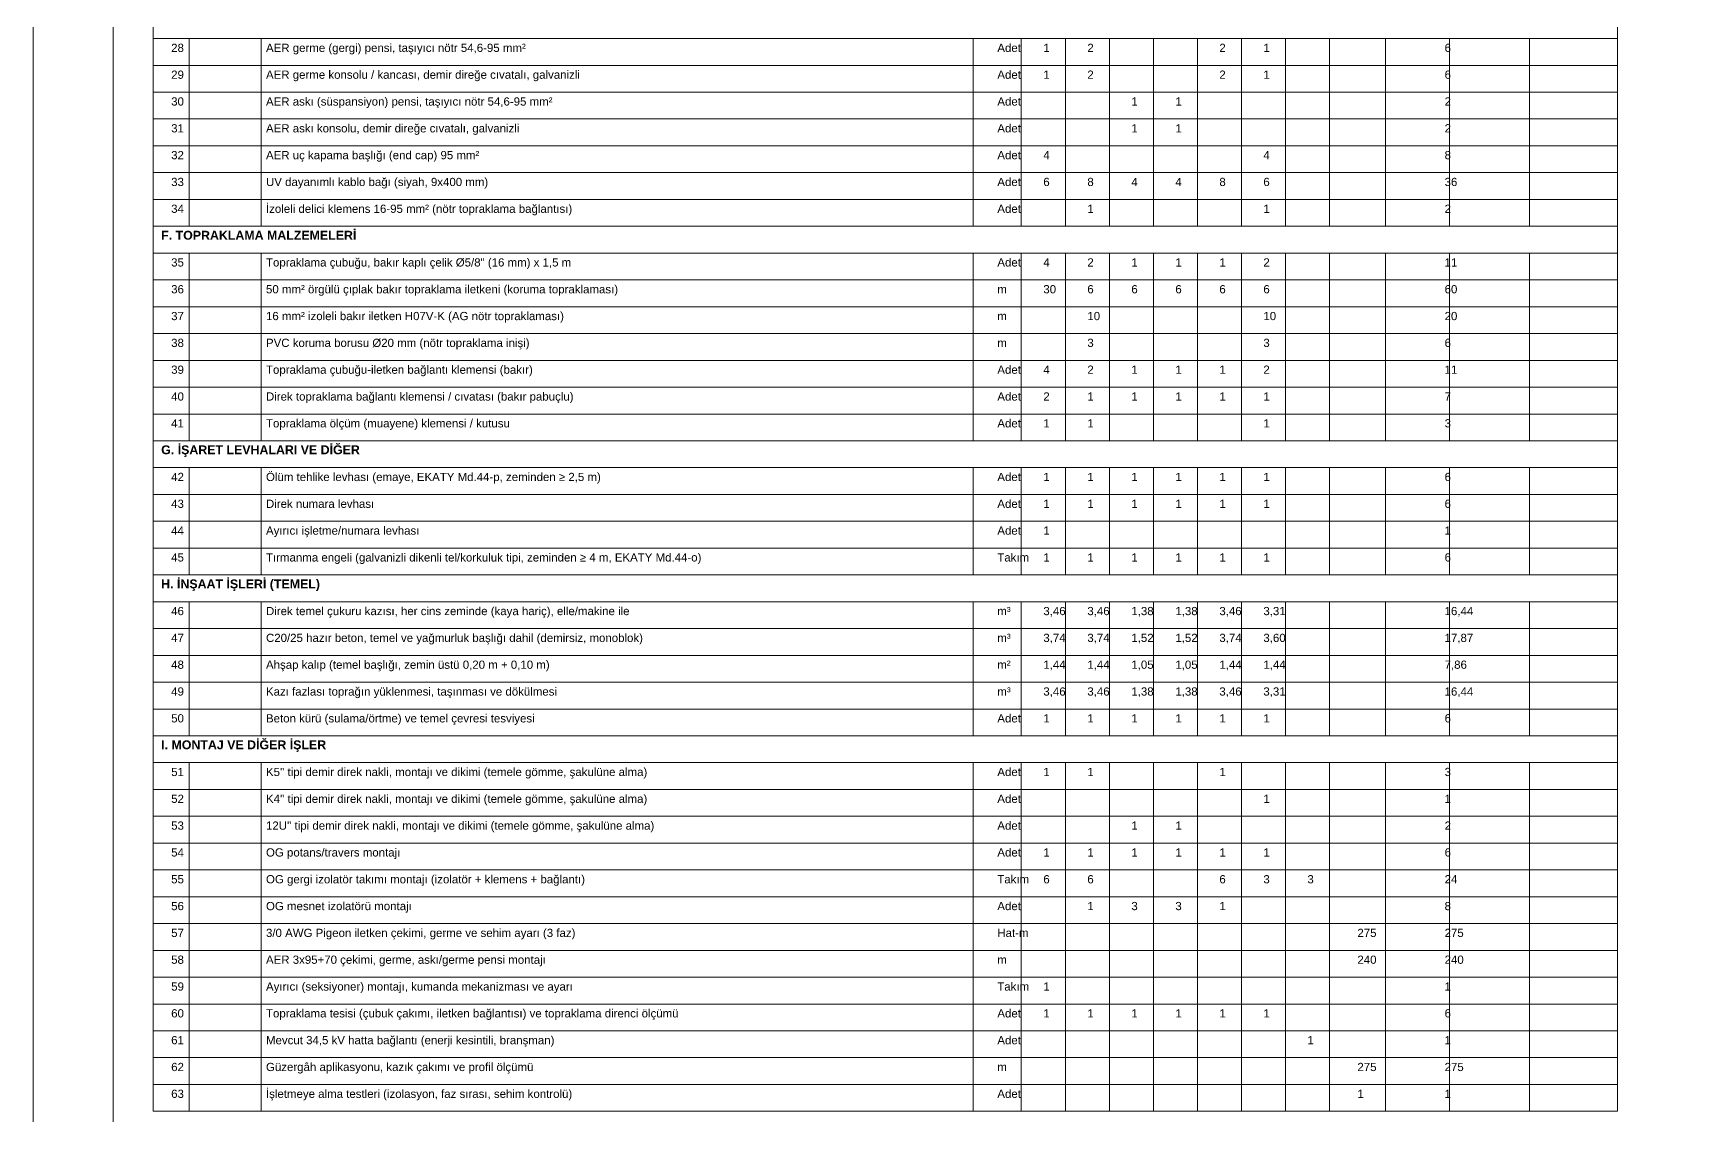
# Model space of a CAD drawing. Header units: millimetres. Extents: x 0 to 2461, y 0 to 841.
# Drawn here: x 1250 to 1664.3, y 305 to 575.4 of the extents above; entities that cross this region are included whole.
import ezdxf

# ---------------------------------------------------------------- set-up
doc = ezdxf.new("R2010")
doc.units = ezdxf.units.MM
doc.header["$LTSCALE"] = 6
for name, color, linetype, lineweight, plot in [('00-CERCEVE', 7, 'Continuous', 0, False), ('42-TABLO', 7, 'Continuous', 0, False), ('43-TABLO-CERCEVE', 7, 'Continuous', 0, False)]:
    doc.layers.add(name, color=color, linetype=linetype, lineweight=lineweight, plot=plot)
doc.styles.add('TRK', font='arial.ttf', dxfattribs={"width": 0.9})
doc.styles.add('TRKB', font='arialbd.ttf', dxfattribs={"width": 0.9})

msp = doc.modelspace()

# ---------------------------------------------------------------- linework, layer by layer
at = {"layer": '00-CERCEVE', "lineweight": 18}
msp.add_lwpolyline([(1250, 0), (2439, 0), (2439, 841), (1250, 841)], close=True, dxfattribs=at)
at = {"layer": '00-CERCEVE'}
msp.add_lwpolyline([(1270, 10), (2429, 10), (2429, 831), (1270, 831)], close=True, dxfattribs=at)
at = {"layer": '42-TABLO'}
for p, q in [((1289, 574.1), (1289, 567.4)), ((1307, 574.1), (1307, 567.4)), ((1485, 574.1), (1485, 567.4)), ((1497, 574.1), (1497, 567.4)), ((1508, 574.1), (1508, 567.4)), ((1519, 574.1), (1519, 567.4)), ((1530, 574.1), (1530, 567.4)), ((1541, 574.1), (1541, 567.4)), ((1552, 574.1), (1552, 567.4)), ((1563, 574.1), (1563, 567.4)), ((1574, 574.1), (1574, 567.4)), ((1588, 574.1), (1588, 567.4)), ((1604, 574.1), (1604, 567.4)), ((1624, 574.1), (1624, 567.4)), ((1646, 574.1), (1646, 567.4)), ((1280, 567.4), (1646, 567.4)), ((1289, 567.4), (1289, 560.7)), ((1307, 567.4), (1307, 560.7)), ((1485, 567.4), (1485, 560.7)), ((1497, 567.4), (1497, 560.7)), ((1508, 567.4), (1508, 560.7)), ((1519, 567.4), (1519, 560.7)), ((1530, 567.4), (1530, 560.7)), ((1541, 567.4), (1541, 560.7)), ((1552, 567.4), (1552, 560.7)), ((1563, 567.4), (1563, 560.7)), ((1574, 567.4), (1574, 560.7)), ((1588, 567.4), (1588, 560.7)), ((1604, 567.4), (1604, 560.7)), ((1624, 567.4), (1624, 560.7)), ((1646, 567.4), (1646, 560.7)), ((1280, 560.7), (1646, 560.7)), ((1289, 560.7), (1289, 554)), ((1307, 560.7), (1307, 554)), ((1485, 560.7), (1485, 554)), ((1497, 560.7), (1497, 554)), ((1508, 560.7), (1508, 554)), ((1519, 560.7), (1519, 554)), ((1530, 560.7), (1530, 554)), ((1541, 560.7), (1541, 554)), ((1552, 560.7), (1552, 554)), ((1563, 560.7), (1563, 554)), ((1574, 560.7), (1574, 554)), ((1588, 560.7), (1588, 554)), ((1604, 560.7), (1604, 554)), ((1624, 560.7), (1624, 554)), ((1646, 560.7), (1646, 554)), ((1280, 554), (1646, 554)), ((1289, 554), (1289, 547.3)), ((1307, 554), (1307, 547.3)), ((1485, 554), (1485, 547.3)), ((1497, 554), (1497, 547.3)), ((1508, 554), (1508, 547.3)), ((1519, 554), (1519, 547.3)), ((1530, 554), (1530, 547.3)), ((1541, 554), (1541, 547.3)), ((1552, 554), (1552, 547.3)), ((1563, 554), (1563, 547.3)), ((1574, 554), (1574, 547.3)), ((1588, 554), (1588, 547.3)), ((1604, 554), (1604, 547.3)), ((1624, 554), (1624, 547.3)), ((1646, 554), (1646, 547.3)), ((1280, 547.3), (1646, 547.3)), ((1289, 547.3), (1289, 540.6)), ((1307, 547.3), (1307, 540.6)), ((1485, 547.3), (1485, 540.6)), ((1497, 547.3), (1497, 540.6)), ((1508, 547.3), (1508, 540.6)), ((1519, 547.3), (1519, 540.6)), ((1530, 547.3), (1530, 540.6)), ((1541, 547.3), (1541, 540.6)), ((1552, 547.3), (1552, 540.6)), ((1563, 547.3), (1563, 540.6)), ((1574, 547.3), (1574, 540.6)), ((1588, 547.3), (1588, 540.6)), ((1604, 547.3), (1604, 540.6)), ((1624, 547.3), (1624, 540.6)), ((1646, 547.3), (1646, 540.6)), ((1280, 540.6), (1646, 540.6)), ((1289, 540.6), (1289, 533.9)), ((1307, 540.6), (1307, 533.9)), ((1485, 540.6), (1485, 533.9)), ((1497, 540.6), (1497, 533.9)), ((1508, 540.6), (1508, 533.9)), ((1519, 540.6), (1519, 533.9)), ((1530, 540.6), (1530, 533.9)), ((1541, 540.6), (1541, 533.9)), ((1552, 540.6), (1552, 533.9)), ((1563, 540.6), (1563, 533.9)), ((1574, 540.6), (1574, 533.9)), ((1588, 540.6), (1588, 533.9)), ((1604, 540.6), (1604, 533.9)), ((1624, 540.6), (1624, 533.9)), ((1646, 540.6), (1646, 533.9)), ((1280, 533.9), (1646, 533.9)), ((1289, 533.9), (1289, 527.2)), ((1307, 533.9), (1307, 527.2)), ((1485, 533.9), (1485, 527.2)), ((1497, 533.9), (1497, 527.2)), ((1508, 533.9), (1508, 527.2)), ((1519, 533.9), (1519, 527.2)), ((1530, 533.9), (1530, 527.2)), ((1541, 533.9), (1541, 527.2)), ((1552, 533.9), (1552, 527.2)), ((1563, 533.9), (1563, 527.2)), ((1574, 533.9), (1574, 527.2)), ((1588, 533.9), (1588, 527.2)), ((1604, 533.9), (1604, 527.2)), ((1624, 533.9), (1624, 527.2)), ((1646, 533.9), (1646, 527.2)), ((1280, 527.2), (1646, 527.2)), ((1289, 520.5), (1289, 513.8)), ((1307, 520.5), (1307, 513.8)), ((1485, 520.5), (1485, 513.8)), ((1497, 520.5), (1497, 513.8)), ((1508, 520.5), (1508, 513.8)), ((1519, 520.5), (1519, 513.8)), ((1530, 520.5), (1530, 513.8)), ((1541, 520.5), (1541, 513.8)), ((1552, 520.5), (1552, 513.8)), ((1563, 520.5), (1563, 513.8)), ((1574, 520.5), (1574, 513.8)), ((1588, 520.5), (1588, 513.8)), ((1604, 520.5), (1604, 513.8)), ((1624, 520.5), (1624, 513.8)), ((1646, 520.5), (1646, 513.8)), ((1280, 513.8), (1646, 513.8)), ((1289, 513.8), (1289, 507.1)), ((1307, 513.8), (1307, 507.1)), ((1485, 513.8), (1485, 507.1)), ((1497, 513.8), (1497, 507.1)), ((1508, 513.8), (1508, 507.1)), ((1519, 513.8), (1519, 507.1)), ((1530, 513.8), (1530, 507.1)), ((1541, 513.8), (1541, 507.1)), ((1552, 513.8), (1552, 507.1)), ((1563, 513.8), (1563, 507.1)), ((1574, 513.8), (1574, 507.1)), ((1588, 513.8), (1588, 507.1)), ((1604, 513.8), (1604, 507.1)), ((1624, 513.8), (1624, 507.1)), ((1646, 513.8), (1646, 507.1)), ((1280, 507.1), (1646, 507.1)), ((1289, 507.1), (1289, 500.4)), ((1307, 507.1), (1307, 500.4)), ((1485, 507.1), (1485, 500.4)), ((1497, 507.1), (1497, 500.4)), ((1508, 507.1), (1508, 500.4)), ((1519, 507.1), (1519, 500.4)), ((1530, 507.1), (1530, 500.4)), ((1541, 507.1), (1541, 500.4)), ((1552, 507.1), (1552, 500.4)), ((1563, 507.1), (1563, 500.4)), ((1574, 507.1), (1574, 500.4)), ((1588, 507.1), (1588, 500.4)), ((1604, 507.1), (1604, 500.4)), ((1624, 507.1), (1624, 500.4)), ((1646, 507.1), (1646, 500.4)), ((1280, 500.4), (1646, 500.4)), ((1289, 500.4), (1289, 493.7)), ((1307, 500.4), (1307, 493.7)), ((1485, 500.4), (1485, 493.7)), ((1497, 500.4), (1497, 493.7)), ((1508, 500.4), (1508, 493.7)), ((1519, 500.4), (1519, 493.7)), ((1530, 500.4), (1530, 493.7)), ((1541, 500.4), (1541, 493.7)), ((1552, 500.4), (1552, 493.7)), ((1563, 500.4), (1563, 493.7)), ((1574, 500.4), (1574, 493.7)), ((1588, 500.4), (1588, 493.7)), ((1604, 500.4), (1604, 493.7)), ((1624, 500.4), (1624, 493.7)), ((1646, 500.4), (1646, 493.7)), ((1280, 493.7), (1646, 493.7)), ((1289, 493.7), (1289, 487)), ((1307, 493.7), (1307, 487)), ((1485, 493.7), (1485, 487)), ((1497, 493.7), (1497, 487)), ((1508, 493.7), (1508, 487)), ((1519, 493.7), (1519, 487)), ((1530, 493.7), (1530, 487)), ((1541, 493.7), (1541, 487)), ((1552, 493.7), (1552, 487)), ((1563, 493.7), (1563, 487)), ((1574, 493.7), (1574, 487)), ((1588, 493.7), (1588, 487)), ((1604, 493.7), (1604, 487)), ((1624, 493.7), (1624, 487)), ((1646, 493.7), (1646, 487)), ((1280, 487), (1646, 487)), ((1289, 487), (1289, 480.3)), ((1307, 487), (1307, 480.3)), ((1485, 487), (1485, 480.3)), ((1497, 487), (1497, 480.3)), ((1508, 487), (1508, 480.3)), ((1519, 487), (1519, 480.3)), ((1530, 487), (1530, 480.3)), ((1541, 487), (1541, 480.3)), ((1552, 487), (1552, 480.3)), ((1563, 487), (1563, 480.3)), ((1574, 487), (1574, 480.3)), ((1588, 487), (1588, 480.3)), ((1604, 487), (1604, 480.3)), ((1624, 487), (1624, 480.3)), ((1646, 487), (1646, 480.3)), ((1280, 480.3), (1646, 480.3)), ((1289, 480.3), (1289, 473.6)), ((1307, 480.3), (1307, 473.6)), ((1485, 480.3), (1485, 473.6)), ((1497, 480.3), (1497, 473.6)), ((1508, 480.3), (1508, 473.6)), ((1519, 480.3), (1519, 473.6)), ((1530, 480.3), (1530, 473.6)), ((1541, 480.3), (1541, 473.6)), ((1552, 480.3), (1552, 473.6)), ((1563, 480.3), (1563, 473.6)), ((1574, 480.3), (1574, 473.6)), ((1588, 480.3), (1588, 473.6)), ((1604, 480.3), (1604, 473.6)), ((1624, 480.3), (1624, 473.6)), ((1646, 480.3), (1646, 473.6)), ((1280, 473.6), (1646, 473.6)), ((1289, 466.9), (1289, 460.2)), ((1307, 466.9), (1307, 460.2)), ((1485, 466.9), (1485, 460.2)), ((1497, 466.9), (1497, 460.2)), ((1508, 466.9), (1508, 460.2)), ((1519, 466.9), (1519, 460.2)), ((1530, 466.9), (1530, 460.2)), ((1541, 466.9), (1541, 460.2)), ((1552, 466.9), (1552, 460.2)), ((1563, 466.9), (1563, 460.2)), ((1574, 466.9), (1574, 460.2)), ((1588, 466.9), (1588, 460.2)), ((1604, 466.9), (1604, 460.2)), ((1624, 466.9), (1624, 460.2)), ((1646, 466.9), (1646, 460.2)), ((1280, 460.2), (1646, 460.2)), ((1289, 460.2), (1289, 453.5)), ((1307, 460.2), (1307, 453.5)), ((1485, 460.2), (1485, 453.5)), ((1497, 460.2), (1497, 453.5)), ((1508, 460.2), (1508, 453.5)), ((1519, 460.2), (1519, 453.5)), ((1530, 460.2), (1530, 453.5)), ((1541, 460.2), (1541, 453.5)), ((1552, 460.2), (1552, 453.5)), ((1563, 460.2), (1563, 453.5)), ((1574, 460.2), (1574, 453.5)), ((1588, 460.2), (1588, 453.5)), ((1604, 460.2), (1604, 453.5)), ((1624, 460.2), (1624, 453.5)), ((1646, 460.2), (1646, 453.5)), ((1280, 453.5), (1646, 453.5)), ((1289, 453.5), (1289, 446.8)), ((1307, 453.5), (1307, 446.8)), ((1485, 453.5), (1485, 446.8)), ((1497, 453.5), (1497, 446.8)), ((1508, 453.5), (1508, 446.8)), ((1519, 453.5), (1519, 446.8)), ((1530, 453.5), (1530, 446.8)), ((1541, 453.5), (1541, 446.8)), ((1552, 453.5), (1552, 446.8)), ((1563, 453.5), (1563, 446.8)), ((1574, 453.5), (1574, 446.8)), ((1588, 453.5), (1588, 446.8)), ((1604, 453.5), (1604, 446.8)), ((1624, 453.5), (1624, 446.8)), ((1646, 453.5), (1646, 446.8)), ((1280, 446.8), (1646, 446.8)), ((1289, 446.8), (1289, 440.1)), ((1307, 446.8), (1307, 440.1)), ((1485, 446.8), (1485, 440.1)), ((1497, 446.8), (1497, 440.1)), ((1508, 446.8), (1508, 440.1)), ((1519, 446.8), (1519, 440.1)), ((1530, 446.8), (1530, 440.1)), ((1541, 446.8), (1541, 440.1)), ((1552, 446.8), (1552, 440.1)), ((1563, 446.8), (1563, 440.1)), ((1574, 446.8), (1574, 440.1)), ((1588, 446.8), (1588, 440.1)), ((1604, 446.8), (1604, 440.1)), ((1624, 446.8), (1624, 440.1)), ((1646, 446.8), (1646, 440.1)), ((1280, 440.1), (1646, 440.1)), ((1289, 433.4), (1289, 426.7)), ((1307, 433.4), (1307, 426.7)), ((1485, 433.4), (1485, 426.7)), ((1497, 433.4), (1497, 426.7)), ((1508, 433.4), (1508, 426.7)), ((1519, 433.4), (1519, 426.7)), ((1530, 433.4), (1530, 426.7)), ((1541, 433.4), (1541, 426.7)), ((1552, 433.4), (1552, 426.7)), ((1563, 433.4), (1563, 426.7)), ((1574, 433.4), (1574, 426.7)), ((1588, 433.4), (1588, 426.7)), ((1604, 433.4), (1604, 426.7)), ((1624, 433.4), (1624, 426.7)), ((1646, 433.4), (1646, 426.7)), ((1280, 426.7), (1646, 426.7)), ((1289, 426.7), (1289, 420)), ((1307, 426.7), (1307, 420)), ((1485, 426.7), (1485, 420)), ((1497, 426.7), (1497, 420)), ((1508, 426.7), (1508, 420)), ((1519, 426.7), (1519, 420)), ((1530, 426.7), (1530, 420)), ((1541, 426.7), (1541, 420)), ((1552, 426.7), (1552, 420)), ((1563, 426.7), (1563, 420)), ((1574, 426.7), (1574, 420)), ((1588, 426.7), (1588, 420)), ((1604, 426.7), (1604, 420)), ((1624, 426.7), (1624, 420)), ((1646, 426.7), (1646, 420)), ((1280, 420), (1646, 420)), ((1289, 420), (1289, 413.3)), ((1307, 420), (1307, 413.3)), ((1485, 420), (1485, 413.3)), ((1497, 420), (1497, 413.3)), ((1508, 420), (1508, 413.3)), ((1519, 420), (1519, 413.3)), ((1530, 420), (1530, 413.3)), ((1541, 420), (1541, 413.3)), ((1552, 420), (1552, 413.3)), ((1563, 420), (1563, 413.3)), ((1574, 420), (1574, 413.3)), ((1588, 420), (1588, 413.3)), ((1604, 420), (1604, 413.3)), ((1624, 420), (1624, 413.3)), ((1646, 420), (1646, 413.3)), ((1280, 413.3), (1646, 413.3)), ((1289, 413.3), (1289, 406.6)), ((1307, 413.3), (1307, 406.6)), ((1485, 413.3), (1485, 406.6)), ((1497, 413.3), (1497, 406.6)), ((1508, 413.3), (1508, 406.6)), ((1519, 413.3), (1519, 406.6)), ((1530, 413.3), (1530, 406.6)), ((1541, 413.3), (1541, 406.6)), ((1552, 413.3), (1552, 406.6)), ((1563, 413.3), (1563, 406.6)), ((1574, 413.3), (1574, 406.6)), ((1588, 413.3), (1588, 406.6)), ((1604, 413.3), (1604, 406.6)), ((1624, 413.3), (1624, 406.6)), ((1646, 413.3), (1646, 406.6)), ((1280, 406.6), (1646, 406.6)), ((1289, 406.6), (1289, 399.9)), ((1307, 406.6), (1307, 399.9)), ((1485, 406.6), (1485, 399.9)), ((1497, 406.6), (1497, 399.9)), ((1508, 406.6), (1508, 399.9)), ((1519, 406.6), (1519, 399.9)), ((1530, 406.6), (1530, 399.9)), ((1541, 406.6), (1541, 399.9)), ((1552, 406.6), (1552, 399.9)), ((1563, 406.6), (1563, 399.9)), ((1574, 406.6), (1574, 399.9)), ((1588, 406.6), (1588, 399.9)), ((1604, 406.6), (1604, 399.9)), ((1624, 406.6), (1624, 399.9)), ((1646, 406.6), (1646, 399.9)), ((1280, 399.9), (1646, 399.9)), ((1289, 393.2), (1289, 386.5)), ((1307, 393.2), (1307, 386.5)), ((1485, 393.2), (1485, 386.5)), ((1497, 393.2), (1497, 386.5)), ((1508, 393.2), (1508, 386.5)), ((1519, 393.2), (1519, 386.5)), ((1530, 393.2), (1530, 386.5)), ((1541, 393.2), (1541, 386.5)), ((1552, 393.2), (1552, 386.5)), ((1563, 393.2), (1563, 386.5)), ((1574, 393.2), (1574, 386.5)), ((1588, 393.2), (1588, 386.5)), ((1604, 393.2), (1604, 386.5)), ((1624, 393.2), (1624, 386.5)), ((1646, 393.2), (1646, 386.5)), ((1280, 386.5), (1646, 386.5)), ((1289, 386.5), (1289, 379.8)), ((1307, 386.5), (1307, 379.8)), ((1485, 386.5), (1485, 379.8)), ((1497, 386.5), (1497, 379.8)), ((1508, 386.5), (1508, 379.8)), ((1519, 386.5), (1519, 379.8)), ((1530, 386.5), (1530, 379.8)), ((1541, 386.5), (1541, 379.8)), ((1552, 386.5), (1552, 379.8)), ((1563, 386.5), (1563, 379.8)), ((1574, 386.5), (1574, 379.8)), ((1588, 386.5), (1588, 379.8)), ((1604, 386.5), (1604, 379.8)), ((1624, 386.5), (1624, 379.8)), ((1646, 386.5), (1646, 379.8)), ((1280, 379.8), (1646, 379.8)), ((1289, 379.8), (1289, 373.1)), ((1307, 379.8), (1307, 373.1)), ((1485, 379.8), (1485, 373.1)), ((1497, 379.8), (1497, 373.1)), ((1508, 379.8), (1508, 373.1)), ((1519, 379.8), (1519, 373.1)), ((1530, 379.8), (1530, 373.1)), ((1541, 379.8), (1541, 373.1)), ((1552, 379.8), (1552, 373.1)), ((1563, 379.8), (1563, 373.1)), ((1574, 379.8), (1574, 373.1)), ((1588, 379.8), (1588, 373.1)), ((1604, 379.8), (1604, 373.1)), ((1624, 379.8), (1624, 373.1)), ((1646, 379.8), (1646, 373.1)), ((1280, 373.1), (1646, 373.1)), ((1289, 373.1), (1289, 366.4)), ((1307, 373.1), (1307, 366.4)), ((1485, 373.1), (1485, 366.4)), ((1497, 373.1), (1497, 366.4)), ((1508, 373.1), (1508, 366.4)), ((1519, 373.1), (1519, 366.4)), ((1530, 373.1), (1530, 366.4)), ((1541, 373.1), (1541, 366.4)), ((1552, 373.1), (1552, 366.4)), ((1563, 373.1), (1563, 366.4)), ((1574, 373.1), (1574, 366.4)), ((1588, 373.1), (1588, 366.4)), ((1604, 373.1), (1604, 366.4)), ((1624, 373.1), (1624, 366.4)), ((1646, 373.1), (1646, 366.4)), ((1280, 366.4), (1646, 366.4)), ((1289, 366.4), (1289, 359.7)), ((1307, 366.4), (1307, 359.7)), ((1485, 366.4), (1485, 359.7)), ((1497, 366.4), (1497, 359.7)), ((1508, 366.4), (1508, 359.7)), ((1519, 366.4), (1519, 359.7)), ((1530, 366.4), (1530, 359.7)), ((1541, 366.4), (1541, 359.7)), ((1552, 366.4), (1552, 359.7)), ((1563, 366.4), (1563, 359.7)), ((1574, 366.4), (1574, 359.7)), ((1588, 366.4), (1588, 359.7)), ((1604, 366.4), (1604, 359.7)), ((1624, 366.4), (1624, 359.7)), ((1646, 366.4), (1646, 359.7)), ((1280, 359.7), (1646, 359.7)), ((1289, 359.7), (1289, 353)), ((1307, 359.7), (1307, 353)), ((1485, 359.7), (1485, 353)), ((1497, 359.7), (1497, 353)), ((1508, 359.7), (1508, 353)), ((1519, 359.7), (1519, 353)), ((1530, 359.7), (1530, 353)), ((1541, 359.7), (1541, 353)), ((1552, 359.7), (1552, 353)), ((1563, 359.7), (1563, 353)), ((1574, 359.7), (1574, 353)), ((1588, 359.7), (1588, 353)), ((1604, 359.7), (1604, 353)), ((1624, 359.7), (1624, 353)), ((1646, 359.7), (1646, 353)), ((1280, 353), (1646, 353)), ((1289, 353), (1289, 346.3)), ((1307, 353), (1307, 346.3)), ((1485, 353), (1485, 346.3)), ((1497, 353), (1497, 346.3)), ((1508, 353), (1508, 346.3)), ((1519, 353), (1519, 346.3)), ((1530, 353), (1530, 346.3)), ((1541, 353), (1541, 346.3)), ((1552, 353), (1552, 346.3)), ((1563, 353), (1563, 346.3)), ((1574, 353), (1574, 346.3)), ((1588, 353), (1588, 346.3)), ((1604, 353), (1604, 346.3)), ((1624, 353), (1624, 346.3)), ((1646, 353), (1646, 346.3)), ((1280, 346.3), (1646, 346.3)), ((1289, 346.3), (1289, 339.6)), ((1307, 346.3), (1307, 339.6)), ((1485, 346.3), (1485, 339.6)), ((1497, 346.3), (1497, 339.6)), ((1508, 346.3), (1508, 339.6)), ((1519, 346.3), (1519, 339.6)), ((1530, 346.3), (1530, 339.6)), ((1541, 346.3), (1541, 339.6)), ((1552, 346.3), (1552, 339.6)), ((1563, 346.3), (1563, 339.6)), ((1574, 346.3), (1574, 339.6)), ((1588, 346.3), (1588, 339.6)), ((1604, 346.3), (1604, 339.6)), ((1624, 346.3), (1624, 339.6)), ((1646, 346.3), (1646, 339.6)), ((1280, 339.6), (1646, 339.6)), ((1289, 339.6), (1289, 332.9)), ((1307, 339.6), (1307, 332.9)), ((1485, 339.6), (1485, 332.9)), ((1497, 339.6), (1497, 332.9)), ((1508, 339.6), (1508, 332.9)), ((1519, 339.6), (1519, 332.9)), ((1530, 339.6), (1530, 332.9)), ((1541, 339.6), (1541, 332.9)), ((1552, 339.6), (1552, 332.9)), ((1563, 339.6), (1563, 332.9)), ((1574, 339.6), (1574, 332.9)), ((1588, 339.6), (1588, 332.9)), ((1604, 339.6), (1604, 332.9)), ((1624, 339.6), (1624, 332.9)), ((1646, 339.6), (1646, 332.9)), ((1280, 332.9), (1646, 332.9)), ((1289, 332.9), (1289, 326.2)), ((1307, 332.9), (1307, 326.2)), ((1485, 332.9), (1485, 326.2)), ((1497, 332.9), (1497, 326.2)), ((1508, 332.9), (1508, 326.2)), ((1519, 332.9), (1519, 326.2)), ((1530, 332.9), (1530, 326.2)), ((1541, 332.9), (1541, 326.2)), ((1552, 332.9), (1552, 326.2)), ((1563, 332.9), (1563, 326.2)), ((1574, 332.9), (1574, 326.2)), ((1588, 332.9), (1588, 326.2)), ((1604, 332.9), (1604, 326.2)), ((1624, 332.9), (1624, 326.2)), ((1646, 332.9), (1646, 326.2)), ((1280, 326.2), (1646, 326.2)), ((1289, 326.2), (1289, 319.5)), ((1307, 326.2), (1307, 319.5)), ((1485, 326.2), (1485, 319.5)), ((1497, 326.2), (1497, 319.5)), ((1508, 326.2), (1508, 319.5)), ((1519, 326.2), (1519, 319.5)), ((1530, 326.2), (1530, 319.5)), ((1541, 326.2), (1541, 319.5)), ((1552, 326.2), (1552, 319.5)), ((1563, 326.2), (1563, 319.5)), ((1574, 326.2), (1574, 319.5)), ((1588, 326.2), (1588, 319.5)), ((1604, 326.2), (1604, 319.5)), ((1624, 326.2), (1624, 319.5)), ((1646, 326.2), (1646, 319.5)), ((1280, 319.5), (1646, 319.5)), ((1289, 319.5), (1289, 312.8)), ((1307, 319.5), (1307, 312.8)), ((1485, 319.5), (1485, 312.8)), ((1497, 319.5), (1497, 312.8)), ((1508, 319.5), (1508, 312.8)), ((1519, 319.5), (1519, 312.8)), ((1530, 319.5), (1530, 312.8)), ((1541, 319.5), (1541, 312.8)), ((1552, 319.5), (1552, 312.8)), ((1563, 319.5), (1563, 312.8)), ((1574, 319.5), (1574, 312.8)), ((1588, 319.5), (1588, 312.8)), ((1604, 319.5), (1604, 312.8)), ((1624, 319.5), (1624, 312.8)), ((1646, 319.5), (1646, 312.8)), ((1280, 312.8), (1646, 312.8)), ((1289, 312.8), (1289, 306.1)), ((1307, 312.8), (1307, 306.1)), ((1485, 312.8), (1485, 306.1)), ((1497, 312.8), (1497, 306.1)), ((1508, 312.8), (1508, 306.1)), ((1519, 312.8), (1519, 306.1)), ((1530, 312.8), (1530, 306.1)), ((1541, 312.8), (1541, 306.1)), ((1552, 312.8), (1552, 306.1)), ((1563, 312.8), (1563, 306.1)), ((1574, 312.8), (1574, 306.1)), ((1588, 312.8), (1588, 306.1)), ((1604, 312.8), (1604, 306.1)), ((1624, 312.8), (1624, 306.1)), ((1646, 312.8), (1646, 306.1)), ((1280, 306.1), (1646, 306.1))]:
    msp.add_line(p, q, dxfattribs=at)
at = {"layer": '43-TABLO-CERCEVE'}
for p, q in [((1280, 798), (1280, 306.1)), ((1646, 798), (1646, 306.1)), ((1280, 306.1), (1646, 306.1))]:
    msp.add_line(p, q, dxfattribs=at)
for points in [[(1280, 574.1), (1646, 574.1), (1646, 580.8), (1280, 580.8)], [(1280, 520.5), (1646, 520.5), (1646, 527.2), (1280, 527.2)], [(1280, 466.9), (1646, 466.9), (1646, 473.6), (1280, 473.6)], [(1280, 433.4), (1646, 433.4), (1646, 440.1), (1280, 440.1)], [(1280, 393.2), (1646, 393.2), (1646, 399.9), (1280, 399.9)]]:
    msp.add_lwpolyline(points, close=True, dxfattribs=at)

# ---------------------------------------------------------------- texts
at = {"layer": '42-TABLO'}
for s, height, style, p in [('28', 2.05, 'TRK', (1284.5, 570.75)), ('AER germe (gergi) pensi, taşıyıcı nötr 54,6-95 mm²', 2.05, 'TRK', (1308.2, 570.75)), ('Adet', 2.05, 'TRK', (1491, 570.75)), ('1', 2.05, 'TRK', (1502.5, 570.75)), ('2', 2.05, 'TRK', (1513.5, 570.75)), ('2', 2.05, 'TRK', (1546.5, 570.75)), ('1', 2.05, 'TRK', (1557.5, 570.75)), ('6', 2.05, 'TRK', (1602.8, 570.75)), ('29', 2.05, 'TRK', (1284.5, 564.05)), ('AER germe konsolu / kancası, demir direğe cıvatalı, galvanizli', 2.05, 'TRK', (1308.2, 564.05)), ('Adet', 2.05, 'TRK', (1491, 564.05)), ('1', 2.05, 'TRK', (1502.5, 564.05)), ('2', 2.05, 'TRK', (1513.5, 564.05)), ('2', 2.05, 'TRK', (1546.5, 564.05)), ('1', 2.05, 'TRK', (1557.5, 564.05)), ('6', 2.05, 'TRK', (1602.8, 564.05)), ('30', 2.05, 'TRK', (1284.5, 557.35)), ('AER askı (süspansiyon) pensi, taşıyıcı nötr 54,6-95 mm²', 2.05, 'TRK', (1308.2, 557.35)), ('Adet', 2.05, 'TRK', (1491, 557.35)), ('1', 2.05, 'TRK', (1524.5, 557.35)), ('1', 2.05, 'TRK', (1535.5, 557.35)), ('2', 2.05, 'TRK', (1602.8, 557.35)), ('31', 2.05, 'TRK', (1284.5, 550.65)), ('AER askı konsolu, demir direğe cıvatalı, galvanizli', 2.05, 'TRK', (1308.2, 550.65)), ('Adet', 2.05, 'TRK', (1491, 550.65)), ('1', 2.05, 'TRK', (1524.5, 550.65)), ('1', 2.05, 'TRK', (1535.5, 550.65)), ('2', 2.05, 'TRK', (1602.8, 550.65)), ('32', 2.05, 'TRK', (1284.5, 543.95)), ('AER uç kapama başlığı (end cap) 95 mm²', 2.05, 'TRK', (1308.2, 543.95)), ('Adet', 2.05, 'TRK', (1491, 543.95)), ('4', 2.05, 'TRK', (1502.5, 543.95)), ('4', 2.05, 'TRK', (1557.5, 543.95)), ('8', 2.05, 'TRK', (1602.8, 543.95)), ('33', 2.05, 'TRK', (1284.5, 537.25)), ('UV dayanımlı kablo bağı (siyah, 9x400 mm)', 2.05, 'TRK', (1308.2, 537.25)), ('Adet', 2.05, 'TRK', (1491, 537.25)), ('6', 2.05, 'TRK', (1502.5, 537.25)), ('8', 2.05, 'TRK', (1513.5, 537.25)), ('4', 2.05, 'TRK', (1524.5, 537.25)), ('4', 2.05, 'TRK', (1535.5, 537.25)), ('8', 2.05, 'TRK', (1546.5, 537.25)), ('6', 2.05, 'TRK', (1557.5, 537.25)), ('36', 2.05, 'TRK', (1602.8, 537.25)), ('34', 2.05, 'TRK', (1284.5, 530.55)), ('İzoleli delici klemens 16-95 mm² (nötr topraklama bağlantısı)', 2.05, 'TRK', (1308.2, 530.55)), ('Adet', 2.05, 'TRK', (1491, 530.55)), ('1', 2.05, 'TRK', (1513.5, 530.55)), ('1', 2.05, 'TRK', (1557.5, 530.55)), ('2', 2.05, 'TRK', (1602.8, 530.55)), ('F. TOPRAKLAMA MALZEMELERİ', 2.214, 'TRKB', (1282, 523.85)), ('35', 2.05, 'TRK', (1284.5, 517.15)), ('Topraklama çubuğu, bakır kaplı çelik Ø5/8" (16 mm) x 1,5 m', 2.05, 'TRK', (1308.2, 517.15)), ('Adet', 2.05, 'TRK', (1491, 517.15)), ('4', 2.05, 'TRK', (1502.5, 517.15)), ('2', 2.05, 'TRK', (1513.5, 517.15)), ('1', 2.05, 'TRK', (1524.5, 517.15)), ('1', 2.05, 'TRK', (1535.5, 517.15)), ('1', 2.05, 'TRK', (1546.5, 517.15)), ('2', 2.05, 'TRK', (1557.5, 517.15)), ('11', 2.05, 'TRK', (1602.8, 517.15)), ('36', 2.05, 'TRK', (1284.5, 510.45)), ('50 mm² örgülü çıplak bakır topraklama iletkeni (koruma topraklaması)', 2.05, 'TRK', (1308.2, 510.45)), ('m', 2.05, 'TRK', (1491, 510.45)), ('30', 2.05, 'TRK', (1502.5, 510.45)), ('6', 2.05, 'TRK', (1513.5, 510.45)), ('6', 2.05, 'TRK', (1524.5, 510.45)), ('6', 2.05, 'TRK', (1535.5, 510.45)), ('6', 2.05, 'TRK', (1546.5, 510.45)), ('6', 2.05, 'TRK', (1557.5, 510.45)), ('60', 2.05, 'TRK', (1602.8, 510.45)), ('37', 2.05, 'TRK', (1284.5, 503.75)), ('16 mm² izoleli bakır iletken H07V-K (AG nötr topraklaması)', 2.05, 'TRK', (1308.2, 503.75)), ('10', 2.05, 'TRK', (1513.5, 503.75)), ('10', 2.05, 'TRK', (1557.5, 503.75)), ('20', 2.05, 'TRK', (1602.8, 503.75)), ('m', 2.05, 'TRK', (1491, 503.75)), ('38', 2.05, 'TRK', (1284.5, 497.05)), ('PVC koruma borusu Ø20 mm (nötr topraklama inişi)', 2.05, 'TRK', (1308.2, 497.05)), ('m', 2.05, 'TRK', (1491, 497.05)), ('3', 2.05, 'TRK', (1513.5, 497.05)), ('3', 2.05, 'TRK', (1557.5, 497.05)), ('6', 2.05, 'TRK', (1602.8, 497.05)), ('39', 2.05, 'TRK', (1284.5, 490.35)), ('Topraklama çubuğu-iletken bağlantı klemensi (bakır)', 2.05, 'TRK', (1308.2, 490.35)), ('Adet', 2.05, 'TRK', (1491, 490.35)), ('4', 2.05, 'TRK', (1502.5, 490.35)), ('2', 2.05, 'TRK', (1513.5, 490.35)), ('1', 2.05, 'TRK', (1524.5, 490.35)), ('1', 2.05, 'TRK', (1535.5, 490.35)), ('1', 2.05, 'TRK', (1546.5, 490.35)), ('2', 2.05, 'TRK', (1557.5, 490.35)), ('11', 2.05, 'TRK', (1602.8, 490.35)), ('40', 2.05, 'TRK', (1284.5, 483.65)), ('Direk topraklama bağlantı klemensi / cıvatası (bakır pabuçlu)', 2.05, 'TRK', (1308.2, 483.65)), ('Adet', 2.05, 'TRK', (1491, 483.65)), ('2', 2.05, 'TRK', (1502.5, 483.65)), ('1', 2.05, 'TRK', (1513.5, 483.65)), ('1', 2.05, 'TRK', (1524.5, 483.65)), ('1', 2.05, 'TRK', (1535.5, 483.65)), ('1', 2.05, 'TRK', (1546.5, 483.65)), ('1', 2.05, 'TRK', (1557.5, 483.65)), ('7', 2.05, 'TRK', (1602.8, 483.65)), ('41', 2.05, 'TRK', (1284.5, 476.95)), ('Topraklama ölçüm (muayene) klemensi / kutusu', 2.05, 'TRK', (1308.2, 476.95)), ('Adet', 2.05, 'TRK', (1491, 476.95)), ('1', 2.05, 'TRK', (1502.5, 476.95)), ('1', 2.05, 'TRK', (1513.5, 476.95)), ('1', 2.05, 'TRK', (1557.5, 476.95)), ('3', 2.05, 'TRK', (1602.8, 476.95)), ('G. İŞARET LEVHALARI VE DİĞER', 2.214, 'TRKB', (1282, 470.25)), ('42', 2.05, 'TRK', (1284.5, 463.55)), ('Ölüm tehlike levhası (emaye, EKATY Md.44-p, zeminden ≥ 2,5 m)', 2.05, 'TRK', (1308.2, 463.55)), ('Adet', 2.05, 'TRK', (1491, 463.55)), ('1', 2.05, 'TRK', (1502.5, 463.55)), ('1', 2.05, 'TRK', (1513.5, 463.55)), ('1', 2.05, 'TRK', (1524.5, 463.55)), ('1', 2.05, 'TRK', (1535.5, 463.55)), ('1', 2.05, 'TRK', (1546.5, 463.55)), ('1', 2.05, 'TRK', (1557.5, 463.55)), ('6', 2.05, 'TRK', (1602.8, 463.55)), ('43', 2.05, 'TRK', (1284.5, 456.85)), ('Direk numara levhası', 2.05, 'TRK', (1308.2, 456.85)), ('Adet', 2.05, 'TRK', (1491, 456.85)), ('1', 2.05, 'TRK', (1502.5, 456.85)), ('1', 2.05, 'TRK', (1513.5, 456.85)), ('1', 2.05, 'TRK', (1524.5, 456.85)), ('1', 2.05, 'TRK', (1535.5, 456.85)), ('1', 2.05, 'TRK', (1546.5, 456.85)), ('1', 2.05, 'TRK', (1557.5, 456.85)), ('6', 2.05, 'TRK', (1602.8, 456.85)), ('44', 2.05, 'TRK', (1284.5, 450.15)), ('Ayırıcı işletme/numara levhası', 2.05, 'TRK', (1308.2, 450.15)), ('Adet', 2.05, 'TRK', (1491, 450.15)), ('1', 2.05, 'TRK', (1502.5, 450.15)), ('1', 2.05, 'TRK', (1602.8, 450.15)), ('45', 2.05, 'TRK', (1284.5, 443.45)), ('Tırmanma engeli (galvanizli dikenli tel/korkuluk tipi, zeminden ≥ 4 m, EKATY Md.44-o)', 2.05, 'TRK', (1308.2, 443.45)), ('Takım', 2.05, 'TRK', (1491, 443.45)), ('1', 2.05, 'TRK', (1502.5, 443.45)), ('1', 2.05, 'TRK', (1513.5, 443.45)), ('1', 2.05, 'TRK', (1524.5, 443.45)), ('1', 2.05, 'TRK', (1535.5, 443.45)), ('1', 2.05, 'TRK', (1546.5, 443.45)), ('1', 2.05, 'TRK', (1557.5, 443.45)), ('6', 2.05, 'TRK', (1602.8, 443.45)), ('H. İNŞAAT İŞLERİ (TEMEL)', 2.214, 'TRKB', (1282, 436.75)), ('46', 2.05, 'TRK', (1284.5, 430.05)), ('Direk temel çukuru kazısı, her cins zeminde (kaya hariç), elle/makine ile', 2.05, 'TRK', (1308.2, 430.05)), ('m³', 2.05, 'TRK', (1491, 430.05)), ('3,46', 2.05, 'TRK', (1502.5, 430.05)), ('3,46', 2.05, 'TRK', (1513.5, 430.05)), ('1,38', 2.05, 'TRK', (1524.5, 430.05)), ('1,38', 2.05, 'TRK', (1535.5, 430.05)), ('3,46', 2.05, 'TRK', (1546.5, 430.05)), ('3,31', 2.05, 'TRK', (1557.5, 430.05)), ('16,44', 2.05, 'TRK', (1602.8, 430.05)), ('47', 2.05, 'TRK', (1284.5, 423.35)), ('C20/25 hazır beton, temel ve yağmurluk başlığı dahil (demirsiz, monoblok)', 2.05, 'TRK', (1308.2, 423.35)), ('m³', 2.05, 'TRK', (1491, 423.35)), ('3,74', 2.05, 'TRK', (1502.5, 423.35)), ('3,74', 2.05, 'TRK', (1513.5, 423.35)), ('1,52', 2.05, 'TRK', (1524.5, 423.35)), ('1,52', 2.05, 'TRK', (1535.5, 423.35)), ('3,74', 2.05, 'TRK', (1546.5, 423.35)), ('3,60', 2.05, 'TRK', (1557.5, 423.35)), ('17,87', 2.05, 'TRK', (1602.8, 423.35)), ('48', 2.05, 'TRK', (1284.5, 416.65)), ('Ahşap kalıp (temel başlığı, zemin üstü 0,20 m + 0,10 m)', 2.05, 'TRK', (1308.2, 416.65)), ('m²', 2.05, 'TRK', (1491, 416.65)), ('1,44', 2.05, 'TRK', (1502.5, 416.65)), ('1,44', 2.05, 'TRK', (1513.5, 416.65)), ('1,05', 2.05, 'TRK', (1524.5, 416.65)), ('1,05', 2.05, 'TRK', (1535.5, 416.65)), ('1,44', 2.05, 'TRK', (1546.5, 416.65)), ('1,44', 2.05, 'TRK', (1557.5, 416.65)), ('7,86', 2.05, 'TRK', (1602.8, 416.65)), ('49', 2.05, 'TRK', (1284.5, 409.95)), ('Kazı fazlası toprağın yüklenmesi, taşınması ve dökülmesi', 2.05, 'TRK', (1308.2, 409.95)), ('m³', 2.05, 'TRK', (1491, 409.95)), ('3,46', 2.05, 'TRK', (1502.5, 409.95)), ('3,46', 2.05, 'TRK', (1513.5, 409.95)), ('1,38', 2.05, 'TRK', (1524.5, 409.95)), ('1,38', 2.05, 'TRK', (1535.5, 409.95)), ('3,46', 2.05, 'TRK', (1546.5, 409.95)), ('3,31', 2.05, 'TRK', (1557.5, 409.95)), ('16,44', 2.05, 'TRK', (1602.8, 409.95)), ('50', 2.05, 'TRK', (1284.5, 403.25)), ('Beton kürü (sulama/örtme) ve temel çevresi tesviyesi', 2.05, 'TRK', (1308.2, 403.25)), ('Adet', 2.05, 'TRK', (1491, 403.25)), ('1', 2.05, 'TRK', (1502.5, 403.25)), ('1', 2.05, 'TRK', (1513.5, 403.25)), ('1', 2.05, 'TRK', (1524.5, 403.25)), ('1', 2.05, 'TRK', (1535.5, 403.25)), ('1', 2.05, 'TRK', (1546.5, 403.25)), ('1', 2.05, 'TRK', (1557.5, 403.25)), ('6', 2.05, 'TRK', (1602.8, 403.25)), ('I. MONTAJ VE DİĞER İŞLER', 2.214, 'TRKB', (1282, 396.55)), ('51', 2.05, 'TRK', (1284.5, 389.85)), ("K5'' tipi demir direk nakli, montajı ve dikimi (temele gömme, şakulüne alma)", 2.05, 'TRK', (1308.2, 389.85)), ('Adet', 2.05, 'TRK', (1491, 389.85)), ('1', 2.05, 'TRK', (1502.5, 389.85)), ('1', 2.05, 'TRK', (1513.5, 389.85)), ('1', 2.05, 'TRK', (1546.5, 389.85)), ('3', 2.05, 'TRK', (1602.8, 389.85)), ('52', 2.05, 'TRK', (1284.5, 383.15)), ("K4'' tipi demir direk nakli, montajı ve dikimi (temele gömme, şakulüne alma)", 2.05, 'TRK', (1308.2, 383.15)), ('Adet', 2.05, 'TRK', (1491, 383.15)), ('1', 2.05, 'TRK', (1557.5, 383.15)), ('1', 2.05, 'TRK', (1602.8, 383.15)), ('53', 2.05, 'TRK', (1284.5, 376.45)), ("12U'' tipi demir direk nakli, montajı ve dikimi (temele gömme, şakulüne alma)", 2.05, 'TRK', (1308.2, 376.45)), ('Adet', 2.05, 'TRK', (1491, 376.45)), ('1', 2.05, 'TRK', (1524.5, 376.45)), ('1', 2.05, 'TRK', (1535.5, 376.45)), ('2', 2.05, 'TRK', (1602.8, 376.45)), ('54', 2.05, 'TRK', (1284.5, 369.75)), ('OG potans/travers montajı', 2.05, 'TRK', (1308.2, 369.75)), ('Adet', 2.05, 'TRK', (1491, 369.75)), ('1', 2.05, 'TRK', (1502.5, 369.75)), ('1', 2.05, 'TRK', (1513.5, 369.75)), ('1', 2.05, 'TRK', (1524.5, 369.75)), ('1', 2.05, 'TRK', (1535.5, 369.75)), ('1', 2.05, 'TRK', (1546.5, 369.75)), ('1', 2.05, 'TRK', (1557.5, 369.75)), ('6', 2.05, 'TRK', (1602.8, 369.75)), ('55', 2.05, 'TRK', (1284.5, 363.05)), ('OG gergi izolatör takımı montajı (izolatör + klemens + bağlantı)', 2.05, 'TRK', (1308.2, 363.05)), ('Takım', 2.05, 'TRK', (1491, 363.05)), ('6', 2.05, 'TRK', (1502.5, 363.05)), ('6', 2.05, 'TRK', (1513.5, 363.05)), ('6', 2.05, 'TRK', (1546.5, 363.05)), ('3', 2.05, 'TRK', (1557.5, 363.05)), ('3', 2.05, 'TRK', (1568.5, 363.05)), ('24', 2.05, 'TRK', (1602.8, 363.05)), ('56', 2.05, 'TRK', (1284.5, 356.35)), ('OG mesnet izolatörü montajı', 2.05, 'TRK', (1308.2, 356.35)), ('Adet', 2.05, 'TRK', (1491, 356.35)), ('1', 2.05, 'TRK', (1513.5, 356.35)), ('3', 2.05, 'TRK', (1524.5, 356.35)), ('3', 2.05, 'TRK', (1535.5, 356.35)), ('1', 2.05, 'TRK', (1546.5, 356.35)), ('8', 2.05, 'TRK', (1602.8, 356.35)), ('57', 2.05, 'TRK', (1284.5, 349.65)), ('3/0 AWG Pigeon iletken çekimi, germe ve sehim ayarı (3 faz)', 2.05, 'TRK', (1308.2, 349.65)), ('Hat-m', 2.05, 'TRK', (1491, 349.65)), ('275', 2.05, 'TRK', (1581, 349.65)), ('275', 2.05, 'TRK', (1602.8, 349.65)), ('58', 2.05, 'TRK', (1284.5, 342.95)), ('AER 3x95+70 çekimi, germe, askı/germe pensi montajı', 2.05, 'TRK', (1308.2, 342.95)), ('m', 2.05, 'TRK', (1491, 342.95)), ('240', 2.05, 'TRK', (1581, 342.95)), ('240', 2.05, 'TRK', (1602.8, 342.95)), ('59', 2.05, 'TRK', (1284.5, 336.25)), ('Ayırıcı (seksiyoner) montajı, kumanda mekanizması ve ayarı', 2.05, 'TRK', (1308.2, 336.25)), ('Takım', 2.05, 'TRK', (1491, 336.25)), ('1', 2.05, 'TRK', (1502.5, 336.25)), ('1', 2.05, 'TRK', (1602.8, 336.25)), ('60', 2.05, 'TRK', (1284.5, 329.55)), ('Topraklama tesisi (çubuk çakımı, iletken bağlantısı) ve topraklama direnci ölçümü', 2.05, 'TRK', (1308.2, 329.55)), ('Adet', 2.05, 'TRK', (1491, 329.55)), ('1', 2.05, 'TRK', (1502.5, 329.55)), ('1', 2.05, 'TRK', (1513.5, 329.55)), ('1', 2.05, 'TRK', (1524.5, 329.55)), ('1', 2.05, 'TRK', (1535.5, 329.55)), ('1', 2.05, 'TRK', (1546.5, 329.55)), ('1', 2.05, 'TRK', (1557.5, 329.55)), ('6', 2.05, 'TRK', (1602.8, 329.55)), ('61', 2.05, 'TRK', (1284.5, 322.85)), ('Mevcut 34,5 kV hatta bağlantı (enerji kesintili, branşman)', 2.05, 'TRK', (1308.2, 322.85)), ('Adet', 2.05, 'TRK', (1491, 322.85)), ('1', 2.05, 'TRK', (1568.5, 322.85)), ('1', 2.05, 'TRK', (1602.8, 322.85)), ('62', 2.05, 'TRK', (1284.5, 316.15)), ('Güzergâh aplikasyonu, kazık çakımı ve profil ölçümü', 2.05, 'TRK', (1308.2, 316.15)), ('m', 2.05, 'TRK', (1491, 316.15)), ('275', 2.05, 'TRK', (1581, 316.15)), ('275', 2.05, 'TRK', (1602.8, 316.15)), ('63', 2.05, 'TRK', (1284.5, 309.45)), ('İşletmeye alma testleri (izolasyon, faz sırası, sehim kontrolü)', 2.05, 'TRK', (1308.2, 309.45)), ('Adet', 2.05, 'TRK', (1491, 309.45)), ('1', 2.05, 'TRK', (1581, 309.45)), ('1', 2.05, 'TRK', (1602.8, 309.45))]:
    msp.add_text(s, height=height, dxfattribs=dict(at, style=style)).set_placement(p)

doc.saveas('drawing.dxf')
